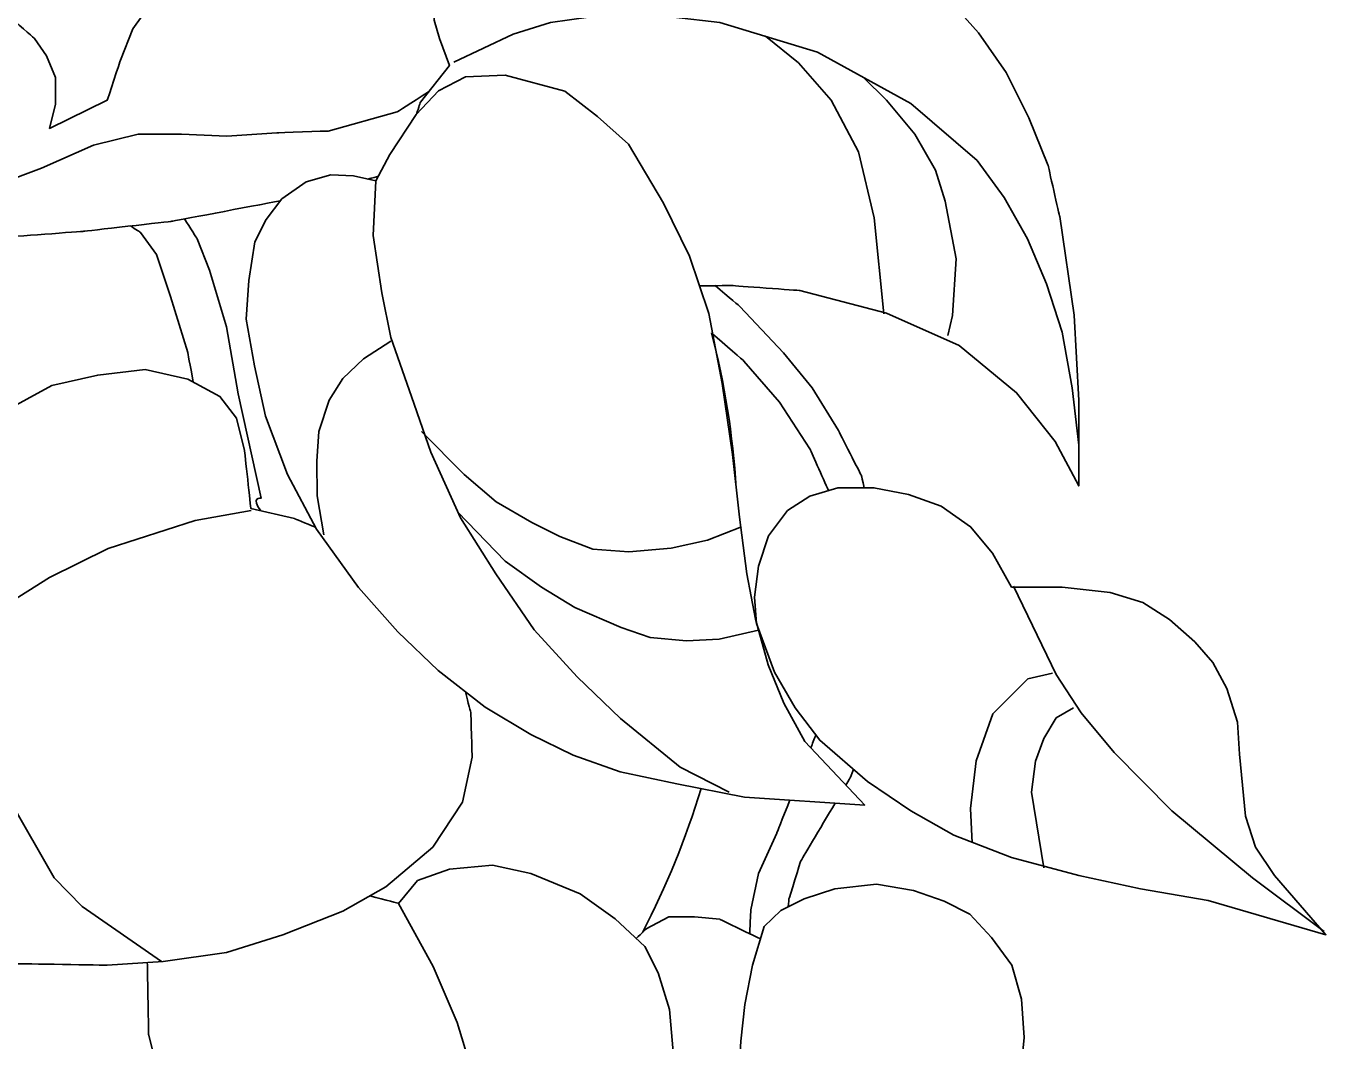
# Model space of a CAD drawing. Header units: millimetres. Extents: x -674 to -111, y -202 to 174.
# Drawn here: x -307.8 to -144.3, y -124 to 3.7 of the extents above; entities that cross this region are included whole.
import ezdxf

# ---------------------------------------------------------------- set-up
doc = ezdxf.new("R2010")
doc.units = ezdxf.units.MM
doc.layers.add('ceco.net 299', color=7, linetype='Continuous')

msp = doc.modelspace()

# ---------------------------------------------------------------- linework, layer by layer
at = {"layer": 'ceco.net 299', "color": 93, "lineweight": 35}
for points, knots in [([(-315.91, 10.17), (-312.2, 6.94), (-306.73, 2.16), (-306.73, 2.16), (-306.73, 2.16), (-306.73, 2.16), (-305.24, -0.01), (-305.24, -0.01), (-305.24, -0.01), (-305.24, -0.01), (-304.1, -2.75), (-304.1, -2.75), (-304.1, -2.75), (-304.1, -2.75), (-304.1, -6.12), (-304.1, -6.12), (-304.1, -6.12), (-304.1, -6.12), (-304.84, -9.15), (-304.84, -9.15), (-304.84, -9.15), (-304.84, -9.15), (-297.58, -5.61), (-297.58, -5.61), (-297.58, -5.61), (-297.58, -5.61), (-295.93, -0.58), (-295.93, -0.58), (-295.93, -0.58), (-295.93, -0.58), (-294.38, 3.36), (-294.38, 3.36), (-294.38, 3.36), (-294.38, 3.36), (-292.04, 6.62), (-292.04, 6.62), (-292.04, 6.62), (-292.04, 6.62), (-289.64, 8.91), (-289.64, 8.91), (-289.64, 8.91), (-289.64, 8.91), (-286.55, 11.02), (-286.55, 11.02), (-286.55, 11.02), (-286.55, 11.02), (-281.98, 13.99), (-281.98, 13.99), (-281.98, 13.99), (-281.98, 13.99), (-280.04, 15.99), (-280.04, 15.99), (-280.04, 15.99), (-280.04, 15.99), (-278.15, 20.62), (-278.15, 20.62), (-278.15, 20.62), (-278.15, 20.62), (-276.9, 24.74), (-276.9, 24.74), (-276.9, 24.74), (-276.9, 24.74), (-275.81, 31.71), (-275.81, 31.71), (-275.81, 31.71), (-275.81, 31.71), (-275.75, 32.69), (-275.68, 33.72)], [0.6667626, 0.6667626, 0.6667626, 0.6667626, 0.6785714, 0.6785714, 0.6785714, 0.6785714, 0.6964286, 0.6964286, 0.6964286, 0.6964286, 0.7142857, 0.7142857, 0.7142857, 0.7142857, 0.7321429, 0.7321429, 0.7321429, 0.7321429, 0.75, 0.75, 0.75, 0.75, 0.7678571, 0.7678571, 0.7678571, 0.7678572, 0.7857143, 0.7857143, 0.7857143, 0.7857143, 0.8035714, 0.8035714, 0.8035714, 0.8035714, 0.8214286, 0.8214286, 0.8214286, 0.8214286, 0.8392857, 0.8392857, 0.8392857, 0.8392857, 0.8571429, 0.8571429, 0.8571429, 0.8571429, 0.875, 0.875, 0.875, 0.875, 0.8928571, 0.8928571, 0.8928571, 0.8928572, 0.9107143, 0.9107143, 0.9107143, 0.9107143, 0.9285714, 0.9285714, 0.9285714, 0.9285714, 0.9464286, 0.9464286, 0.9464286, 0.9464286, 0.9549248, 0.9549248, 0.9549248, 0.9549248]), ([(-258.69, -7.35), (-258.42, -6.51), (-258.21, -5.84), (-258.21, -5.84), (-258.21, -5.84), (-258.21, -5.84), (-254.55, -1.26), (-254.55, -1.26), (-254.55, -1.26), (-254.55, -1.26), (-255.81, 2.16), (-255.81, 2.16), (-255.81, 2.16), (-255.81, 2.16), (-255.81, 2.16), (-255.81, 2.16), (-255.81, 2.16), (-256.49, 4.45), (-256.49, 4.45), (-256.49, 4.45), (-256.49, 4.45), (-256.26, 7.88), (-256.26, 7.88), (-256.26, 7.88), (-256.26, 7.88), (-255.35, 9.88), (-255.35, 9.88), (-255.35, 9.88), (-255.35, 9.88), (-252.55, 12.91), (-252.55, 12.91), (-252.55, 12.91), (-252.55, 12.91), (-249.41, 14.85), (-249.41, 14.85), (-249.41, 14.85), (-249.41, 14.85), (-245.12, 16.57), (-245.12, 16.57), (-245.12, 16.57), (-245.12, 16.57), (-234.26, 19.02), (-234.26, 19.02), (-234.26, 19.02), (-234.26, 19.02), (-223.12, 19.02), (-223.12, 19.02), (-223.12, 19.02), (-223.12, 19.02), (-216.55, 18.11), (-216.55, 18.11), (-216.55, 18.11), (-216.55, 18.11), (-209.8, 16.85), (-209.8, 16.85), (-209.8, 16.85), (-209.8, 16.85), (-203.23, 14.45), (-203.23, 14.45), (-203.23, 14.45), (-203.23, 14.45), (-197.17, 11.14), (-197.17, 11.14), (-197.17, 11.14), (-197.17, 11.14), (-191.97, 7.31), (-191.97, 7.31), (-191.97, 7.31), (-191.97, 7.31), (-188.03, 2.85), (-188.03, 2.85), (-188.03, 2.85), (-188.03, 2.85), (-184.54, -2.12), (-184.54, -2.12), (-184.54, -2.12), (-184.54, -2.12), (-181.68, -7.84), (-181.68, -7.84), (-181.68, -7.84), (-181.68, -7.84), (-179.28, -13.72), (-179.28, -13.72), (-179.28, -13.72), (-179.28, -13.72), (-177.8, -20.24), (-177.8, -20.24), (-177.8, -20.24), (-177.8, -20.24), (-175.97, -32.64), (-175.97, -32.64), (-175.97, -32.64), (-175.97, -32.64), (-175.4, -43.38), (-175.4, -43.38), (-175.4, -43.38), (-175.4, -43.38), (-175.4, -54.13), (-175.4, -54.13), (-175.4, -54.13), (-175.4, -54.13), (-178.37, -48.53), (-178.37, -48.53), (-178.37, -48.53), (-178.37, -48.53), (-183.23, -42.41), (-183.23, -42.41), (-183.23, -42.41), (-183.23, -42.41), (-190.43, -36.47), (-190.43, -36.47), (-190.43, -36.47), (-190.43, -36.47), (-199.57, -32.41), (-199.57, -32.41), (-199.57, -32.41), (-199.57, -32.41), (-210.49, -29.55), (-210.49, -29.55), (-210.49, -29.55), (-210.49, -29.55), (-218.95, -28.93), (-218.95, -28.93), (-218.95, -28.93), (-218.95, -28.93), (-221.07, -28.94), (-223.11, -28.96)], [0.9175104, 0.9175104, 0.9175104, 0.9175104, 0.9268293, 0.9268293, 0.9268293, 0.9268293, 0.9512195, 0.9512195, 0.9512195, 0.9512195, 0.9756098, 0.9756098, 0.9756098, 0.9756098, 1, 1, 1, 1.0243902, 1.0243902, 1.0243902, 1.0243903, 1.0487805, 1.0487805, 1.0487805, 1.0487805, 1.0731707, 1.0731707, 1.0731707, 1.0731707, 1.097561, 1.097561, 1.097561, 1.097561, 1.1219512, 1.1219512, 1.1219512, 1.1219512, 1.1463415, 1.1463415, 1.1463415, 1.1463415, 1.1707317, 1.1707317, 1.1707317, 1.1707317, 1.195122, 1.195122, 1.195122, 1.195122, 1.2195122, 1.2195122, 1.2195122, 1.2195122, 1.2439024, 1.2439024, 1.2439024, 1.2439024, 1.2682927, 1.2682927, 1.2682927, 1.2682927, 1.2926829, 1.2926829, 1.2926829, 1.2926829, 1.3170732, 1.3170732, 1.3170732, 1.3170732, 1.3414634, 1.3414634, 1.3414634, 1.3414634, 1.3658537, 1.3658537, 1.3658537, 1.3658537, 1.3902439, 1.3902439, 1.3902439, 1.3902439, 1.4146341, 1.4146341, 1.4146341, 1.4146342, 1.4390244, 1.4390244, 1.4390244, 1.4390244, 1.4634146, 1.4634146, 1.4634146, 1.4634146, 1.4878049, 1.4878049, 1.4878049, 1.4878049, 1.5121951, 1.5121951, 1.5121951, 1.5121951, 1.5365854, 1.5365854, 1.5365854, 1.5365854, 1.5609756, 1.5609756, 1.5609756, 1.5609756, 1.5853659, 1.5853659, 1.5853659, 1.5853659, 1.6097561, 1.6097561, 1.6097561, 1.6097561, 1.6341463, 1.6341463, 1.6341463, 1.6341464, 1.6585366, 1.6585366, 1.6585366, 1.6585366, 1.6711819, 1.6711819, 1.6711819, 1.6711819]), ([(-253.98, -0.81), (-253.98, -0.81), (-246.55, 2.68), (-246.55, 2.68), (-246.55, 2.68), (-246.55, 2.68), (-241.86, 4.16), (-241.86, 4.16), (-241.86, 4.16), (-241.86, 4.16), (-237.06, 4.85), (-237.06, 4.85), (-237.06, 4.85), (-237.06, 4.85), (-232.66, 5.02), (-232.66, 5.02), (-232.66, 5.02), (-232.66, 5.02), (-226.38, 4.85), (-226.38, 4.85), (-226.38, 4.85), (-226.38, 4.85), (-220.55, 4.16), (-220.55, 4.16), (-220.55, 4.16), (-220.55, 4.16), (-208.26, 0.45), (-208.26, 0.45), (-208.26, 0.45), (-208.26, 0.45), (-196.54, -6.01), (-196.54, -6.01), (-196.54, -6.01), (-196.54, -6.01), (-188.2, -13.21), (-188.2, -13.21), (-188.2, -13.21), (-188.2, -13.21), (-184.77, -17.84), (-184.77, -17.84), (-184.77, -17.84), (-184.77, -17.84), (-181.86, -23.04), (-181.86, -23.04), (-181.86, -23.04), (-181.86, -23.04), (-179.46, -28.7), (-179.46, -28.7), (-179.46, -28.7), (-179.46, -28.7), (-177.51, -34.81), (-177.51, -34.81), (-177.51, -34.81), (-177.51, -34.81), (-176.25, -41.78), (-176.25, -41.78), (-176.25, -41.78), (-176.25, -41.78), (-175.4, -48.99), (-175.4, -48.99)], [0, 0, 0, 0, 0.066667, 0.066667, 0.066667, 0.066667, 0.133333, 0.133333, 0.133333, 0.133333, 0.2, 0.2, 0.2, 0.2, 0.266667, 0.266667, 0.266667, 0.266667, 0.333333, 0.333333, 0.333333, 0.333333, 0.4, 0.4, 0.4, 0.4, 0.466667, 0.466667, 0.466667, 0.466667, 0.533333, 0.533333, 0.533333, 0.533333, 0.6, 0.6, 0.6, 0.6, 0.666667, 0.666667, 0.666667, 0.666667, 0.733333, 0.733333, 0.733333, 0.733333, 0.8, 0.8, 0.8, 0.8, 0.866667, 0.866667, 0.866667, 0.866667, 0.933333, 0.933333, 0.933333, 0.933333, 1, 1, 1, 1]), ([(-214.81, 2.43), (-214.81, 2.43), (-210.66, -0.92), (-210.66, -0.92), (-210.66, -0.92), (-210.66, -0.92), (-206.54, -5.61), (-206.54, -5.61), (-206.54, -5.61), (-206.54, -5.61), (-203.12, -12.12), (-203.12, -12.12), (-203.12, -12.12), (-203.12, -12.12), (-201.12, -20.41), (-201.12, -20.41), (-201.12, -20.41), (-201.12, -20.41), (-199.91, -32.47), (-199.91, -32.47)], [0, 0, 0, 0, 0.2, 0.2, 0.2, 0.2, 0.4, 0.4, 0.4, 0.4, 0.6, 0.6, 0.6, 0.6, 0.8, 0.8, 0.8, 0.8, 1, 1, 1, 1]), ([(-263.81, -15.76), (-263.81, -15.76), (-266.6, -15.14), (-266.6, -15.14), (-266.6, -15.14), (-266.6, -15.14), (-269.48, -15), (-269.48, -15), (-269.48, -15), (-269.48, -15), (-272.59, -15.9), (-272.59, -15.9), (-272.59, -15.9), (-272.59, -15.9), (-275.64, -18.03), (-275.64, -18.03), (-275.64, -18.03), (-275.64, -18.03), (-277.61, -20.61), (-277.61, -20.61), (-277.61, -20.61), (-277.61, -20.61), (-279.03, -23.44), (-279.03, -23.44), (-279.03, -23.44), (-279.03, -23.44), (-279.78, -28.3), (-279.78, -28.3), (-279.78, -28.3), (-279.78, -28.3), (-280.1, -33.15), (-280.1, -33.15), (-280.1, -33.15), (-280.1, -33.15), (-279.09, -39.02), (-279.09, -39.02), (-279.09, -39.02), (-279.09, -39.02), (-277.68, -45.34), (-277.68, -45.34), (-277.68, -45.34), (-277.68, -45.34), (-274.93, -52.69), (-274.93, -52.69), (-274.93, -52.69), (-274.93, -52.69), (-271.26, -59.56), (-271.26, -59.56), (-271.26, -59.56), (-271.26, -59.56), (-266.01, -66.91), (-266.01, -66.91), (-266.01, -66.91), (-266.01, -66.91), (-261.04, -72.51), (-261.04, -72.51), (-261.04, -72.51), (-261.04, -72.51), (-255.96, -77.36), (-255.96, -77.36), (-255.96, -77.36), (-255.96, -77.36), (-250.06, -81.97), (-250.06, -81.97), (-250.06, -81.97), (-250.06, -81.97), (-244.31, -85.4), (-244.31, -85.4), (-244.31, -85.4), (-244.31, -85.4), (-238.99, -88.02), (-238.99, -88.02), (-238.99, -88.02), (-238.99, -88.02), (-233.09, -90.12), (-233.09, -90.12), (-233.09, -90.12), (-233.09, -90.12), (-225.96, -91.61), (-225.96, -91.61), (-225.96, -91.61), (-225.96, -91.61), (-217.44, -93.28), (-217.44, -93.28), (-217.44, -93.28), (-217.44, -93.28), (-202.31, -94.29), (-202.31, -94.29), (-202.31, -94.29), (-202.31, -94.29), (-209.87, -86.29), (-209.87, -86.29), (-209.87, -86.29), (-209.87, -86.29), (-212.49, -81.46), (-212.49, -81.46), (-212.49, -81.46), (-212.49, -81.46), (-214.47, -76.64), (-214.47, -76.64), (-214.47, -76.64), (-214.47, -76.64), (-216.06, -70.9), (-216.06, -70.9), (-216.06, -70.9), (-216.06, -70.9), (-217.13, -65.18), (-217.13, -65.18), (-217.13, -65.18), (-217.13, -65.18), (-218.08, -58.08), (-218.08, -58.08), (-218.08, -58.08), (-218.08, -58.08), (-218.94, -50.2), (-218.94, -50.2), (-218.94, -50.2), (-218.94, -50.2), (-220.27, -41.27), (-220.27, -41.27), (-220.27, -41.27), (-220.27, -41.27), (-221.94, -32.43), (-221.94, -32.43), (-221.94, -32.43), (-221.94, -32.43), (-224.36, -25.24), (-224.36, -25.24), (-224.36, -25.24), (-224.36, -25.24), (-227.62, -18.57), (-227.62, -18.57), (-227.62, -18.57), (-227.62, -18.57), (-232.03, -11.15), (-232.03, -11.15), (-232.03, -11.15), (-232.03, -11.15), (-235.93, -7.64), (-235.93, -7.64), (-235.93, -7.64), (-235.93, -7.64), (-240.05, -4.49), (-240.05, -4.49), (-240.05, -4.49), (-240.05, -4.49), (-247.54, -2.47), (-247.54, -2.47), (-247.54, -2.47), (-247.54, -2.47), (-252.54, -2.66), (-252.54, -2.66), (-252.54, -2.66), (-252.54, -2.66), (-255.94, -4.44), (-255.94, -4.44), (-255.94, -4.44), (-255.94, -4.44), (-258.74, -7.4), (-258.74, -7.4), (-258.74, -7.4), (-258.74, -7.4), (-262.04, -12.46), (-262.04, -12.46), (-262.04, -12.46), (-262.04, -12.46), (-263.81, -15.76), (-263.81, -15.76), (-263.81, -15.76), (-263.81, -15.76), (-263.81, -15.76), (-263.81, -15.76)], [0, 0, 0, 0, 0.023256, 0.023256, 0.023256, 0.023256, 0.046512, 0.046512, 0.046512, 0.046512, 0.069767, 0.069767, 0.069767, 0.069767, 0.093023, 0.093023, 0.093023, 0.093023, 0.116279, 0.116279, 0.116279, 0.116279, 0.139535, 0.139535, 0.139535, 0.139535, 0.162791, 0.162791, 0.162791, 0.162791, 0.186047, 0.186047, 0.186047, 0.186047, 0.209302, 0.209302, 0.209302, 0.209302, 0.232558, 0.232558, 0.232558, 0.232558, 0.255814, 0.255814, 0.255814, 0.255814, 0.27907, 0.27907, 0.27907, 0.27907, 0.302326, 0.302326, 0.302326, 0.302326, 0.325581, 0.325581, 0.325581, 0.325581, 0.348837, 0.348837, 0.348837, 0.348837, 0.372093, 0.372093, 0.372093, 0.372093, 0.395349, 0.395349, 0.395349, 0.395349, 0.418605, 0.418605, 0.418605, 0.418605, 0.44186, 0.44186, 0.44186, 0.44186, 0.465116, 0.465116, 0.465116, 0.465116, 0.488372, 0.488372, 0.488372, 0.488372, 0.511628, 0.511628, 0.511628, 0.511628, 0.534884, 0.534884, 0.534884, 0.534884, 0.55814, 0.55814, 0.55814, 0.55814, 0.581395, 0.581395, 0.581395, 0.581395, 0.604651, 0.604651, 0.604651, 0.604651, 0.627907, 0.627907, 0.627907, 0.627907, 0.651163, 0.651163, 0.651163, 0.651163, 0.674419, 0.674419, 0.674419, 0.674419, 0.697674, 0.697674, 0.697674, 0.697674, 0.72093, 0.72093, 0.72093, 0.72093, 0.744186, 0.744186, 0.744186, 0.744186, 0.767442, 0.767442, 0.767442, 0.767442, 0.790698, 0.790698, 0.790698, 0.790698, 0.813953, 0.813953, 0.813953, 0.813953, 0.837209, 0.837209, 0.837209, 0.837209, 0.860465, 0.860465, 0.860465, 0.860465, 0.883721, 0.883721, 0.883721, 0.883721, 0.906977, 0.906977, 0.906977, 0.906977, 0.930233, 0.930233, 0.930233, 0.930233, 0.953488, 0.953488, 0.953488, 0.953488, 0.976744, 0.976744, 0.976744, 0.976744, 1, 1, 1, 1]), ([(-202.53, -2.71), (-202.53, -2.71), (-199.57, -5.61), (-199.57, -5.61), (-199.57, -5.61), (-199.57, -5.61), (-196.03, -9.89), (-196.03, -9.89), (-196.03, -9.89), (-196.03, -9.89), (-193.4, -14.41), (-193.4, -14.41), (-193.4, -14.41), (-193.4, -14.41), (-192.2, -18.3), (-192.2, -18.3), (-192.2, -18.3), (-192.2, -18.3), (-190.83, -25.55), (-190.83, -25.55), (-190.83, -25.55), (-190.83, -25.55), (-191.29, -32.7), (-191.29, -32.7), (-191.29, -32.7), (-191.29, -32.7), (-191.86, -35.21), (-191.86, -35.21)], [0, 0, 0, 0, 0.142857, 0.142857, 0.142857, 0.142857, 0.285714, 0.285714, 0.285714, 0.285714, 0.428571, 0.428571, 0.428571, 0.428571, 0.571429, 0.571429, 0.571429, 0.571429, 0.714286, 0.714286, 0.714286, 0.714286, 0.857143, 0.857143, 0.857143, 0.857143, 1, 1, 1, 1]), ([(-257.18, -4.56), (-259.4, -5.98), (-261.12, -7.09), (-261.12, -7.09), (-261.12, -7.09), (-261.12, -7.09), (-269.81, -9.49), (-269.81, -9.49), (-269.81, -9.49), (-269.81, -9.49), (-276.27, -9.72), (-276.27, -9.72), (-276.27, -9.72), (-276.27, -9.72), (-282.55, -10.12), (-282.55, -10.12), (-282.55, -10.12), (-282.55, -10.12), (-288.27, -9.89), (-288.27, -9.89), (-288.27, -9.89), (-288.27, -9.89), (-293.7, -9.89), (-293.7, -9.89), (-293.7, -9.89), (-293.7, -9.89), (-299.3, -11.27), (-299.3, -11.27), (-299.3, -11.27), (-299.3, -11.27), (-305.87, -14.18), (-305.87, -14.18), (-305.87, -14.18), (-305.87, -14.18), (-311.13, -16.12), (-311.13, -16.12), (-311.13, -16.12), (-311.13, -16.12), (-317.42, -17.15), (-317.42, -17.15), (-317.42, -17.15), (-317.42, -17.15), (-322.22, -17.38), (-322.22, -17.38), (-322.22, -17.38), (-322.22, -17.38), (-325.02, -17.36), (-327.19, -17.34)], [0.2436171, 0.2436171, 0.2436171, 0.2436171, 0.25, 0.25, 0.25, 0.25, 0.2678571, 0.2678571, 0.2678571, 0.2678572, 0.2857143, 0.2857143, 0.2857143, 0.2857143, 0.3035714, 0.3035714, 0.3035714, 0.3035714, 0.3214286, 0.3214286, 0.3214286, 0.3214286, 0.3392857, 0.3392857, 0.3392857, 0.3392857, 0.3571429, 0.3571429, 0.3571429, 0.3571429, 0.375, 0.375, 0.375, 0.375, 0.3928571, 0.3928571, 0.3928571, 0.3928572, 0.4107143, 0.4107143, 0.4107143, 0.4107143, 0.4285714, 0.4285714, 0.4285714, 0.4285714, 0.4394924, 0.4394924, 0.4394924, 0.4394924]), ([(-263.81, -15.76), (-263.81, -15.76), (-264.16, -22.63), (-264.16, -22.63), (-264.16, -22.63), (-264.16, -22.63), (-263.04, -29.84), (-263.04, -29.84), (-263.04, -29.84), (-263.04, -29.84), (-261.94, -35.48), (-261.94, -35.48), (-261.94, -35.48), (-261.94, -35.48), (-259.34, -42.9), (-259.34, -42.9), (-259.34, -42.9), (-259.34, -42.9), (-256.88, -49.88), (-256.88, -49.88), (-256.88, -49.88), (-256.88, -49.88), (-253.15, -58.16), (-253.15, -58.16), (-253.15, -58.16), (-253.15, -58.16), (-248.72, -65.2), (-248.72, -65.2), (-248.72, -65.2), (-248.72, -65.2), (-243.91, -72.24), (-243.91, -72.24), (-243.91, -72.24), (-243.91, -72.24), (-238.5, -78.14), (-238.5, -78.14), (-238.5, -78.14), (-238.5, -78.14), (-233.05, -83.4), (-233.05, -83.4), (-233.05, -83.4), (-233.05, -83.4), (-225.52, -89.53), (-225.52, -89.53), (-225.52, -89.53), (-225.52, -89.53), (-219.36, -92.64), (-219.36, -92.64)], [0, 0, 0, 0, 0.083333, 0.083333, 0.083333, 0.083333, 0.166667, 0.166667, 0.166667, 0.166667, 0.25, 0.25, 0.25, 0.25, 0.333333, 0.333333, 0.333333, 0.333333, 0.416667, 0.416667, 0.416667, 0.416667, 0.5, 0.5, 0.5, 0.5, 0.583333, 0.583333, 0.583333, 0.583333, 0.666667, 0.666667, 0.666667, 0.666667, 0.75, 0.75, 0.75, 0.75, 0.833333, 0.833333, 0.833333, 0.833333, 0.916667, 0.916667, 0.916667, 0.916667, 1, 1, 1, 1]), ([(-275.82, -18.27), (-279.38, -18.94), (-289.46, -20.84), (-289.46, -20.84), (-289.46, -20.84), (-289.46, -20.84), (-300.54, -22.1), (-300.54, -22.1), (-300.54, -22.1), (-300.54, -22.1), (-310.37, -22.84), (-310.37, -22.84), (-310.37, -22.84), (-310.37, -22.84), (-326.66, -23.64), (-326.66, -23.64), (-326.66, -23.64), (-326.66, -23.64), (-329.21, -23.61), (-333.44, -23.57)], [0.02826555, 0.02826555, 0.02826555, 0.02826555, 0.03896104, 0.03896104, 0.03896104, 0.03896105, 0.05194805, 0.05194805, 0.05194805, 0.05194806, 0.06493506, 0.06493506, 0.06493506, 0.06493507, 0.07792208, 0.07792208, 0.07792208, 0.07792209, 0.08014307, 0.08014307, 0.08014307, 0.08014307]), ([(-287.88, -20.54), (-287.21, -21.59), (-286.27, -23.04), (-286.27, -23.04), (-286.27, -23.04), (-286.27, -23.04), (-284.73, -26.98), (-284.73, -26.98), (-284.73, -26.98), (-284.73, -26.98), (-282.61, -34.13), (-282.61, -34.13), (-282.61, -34.13), (-282.61, -34.13), (-281.13, -42.53), (-281.13, -42.53), (-281.13, -42.53), (-281.13, -42.53), (-278.23, -55.66), (-278.23, -55.66), (-278.23, -55.66), (-278.23, -55.66), (-279.62, -55.55), (-278.27, -57.27)], [1.3504607, 1.3504607, 1.3504607, 1.3504607, 1.3809524, 1.3809524, 1.3809524, 1.3809524, 1.4285714, 1.4285714, 1.4285714, 1.4285714, 1.4761905, 1.4761905, 1.4761905, 1.4761905, 1.5238095, 1.5238095, 1.5238095, 1.5238095, 1.5714286, 1.5714286, 1.5714286, 1.5714286, 1.5756053, 1.5756053, 1.5756053, 1.5756053]), ([(-286.77, -41.07), (-287.18, -38.89), (-287.47, -37.33), (-287.47, -37.33), (-287.47, -37.33), (-287.47, -37.33), (-289.64, -30.3), (-289.64, -30.3), (-289.64, -30.3), (-289.64, -30.3), (-291.41, -25.04), (-291.41, -25.04), (-291.41, -25.04), (-291.41, -25.04), (-293.41, -22.24), (-293.41, -22.24), (-293.41, -22.24), (-293.41, -22.24), (-294.02, -21.84), (-294.66, -21.43)], [0.6522562, 0.6522562, 0.6522562, 0.6522562, 0.6666667, 0.6666667, 0.6666667, 0.6666667, 0.7142857, 0.7142857, 0.7142857, 0.7142857, 0.7619048, 0.7619048, 0.7619048, 0.7619048, 0.8095238, 0.8095238, 0.8095238, 0.8095238, 0.8324783, 0.8324783, 0.8324783, 0.8324783]), ([(-221.12, -28.94), (-219.38, -30.42), (-218.02, -31.57), (-218.02, -31.57), (-218.02, -31.57), (-218.02, -31.57), (-212.54, -37.4), (-212.54, -37.4), (-212.54, -37.4), (-212.54, -37.4), (-208.94, -41.8), (-208.94, -41.8), (-208.94, -41.8), (-208.94, -41.8), (-205.62, -47.18), (-205.62, -47.18), (-205.62, -47.18), (-205.62, -47.18), (-202.71, -52.89), (-202.71, -52.89), (-202.71, -52.89), (-202.71, -52.89), (-202.59, -53.44), (-202.39, -54.36)], [0.0279474, 0.0279474, 0.0279474, 0.0279474, 0.0434783, 0.0434783, 0.0434783, 0.0434783, 0.0869565, 0.0869565, 0.0869565, 0.0869565, 0.1304348, 0.1304348, 0.1304348, 0.1304348, 0.173913, 0.173913, 0.173913, 0.1739131, 0.2173913, 0.2173913, 0.2173913, 0.2173913, 0.2243359, 0.2243359, 0.2243359, 0.2243359]), ([(-261.93, -35.92), (-261.93, -35.92), (-265.37, -38.16), (-265.37, -38.16), (-265.37, -38.16), (-265.37, -38.16), (-267.95, -40.64), (-267.95, -40.64), (-267.95, -40.64), (-267.95, -40.64), (-269.67, -43.36), (-269.67, -43.36), (-269.67, -43.36), (-269.67, -43.36), (-270.98, -47.27), (-270.98, -47.27), (-270.98, -47.27), (-270.98, -47.27), (-271.23, -51.02), (-271.23, -51.02), (-271.23, -51.02), (-271.23, -51.02), (-271.2, -55.4), (-271.2, -55.4), (-271.2, -55.4), (-271.2, -55.4), (-270.37, -60.29), (-270.37, -60.29)], [0, 0, 0, 0, 0.142857, 0.142857, 0.142857, 0.142857, 0.285714, 0.285714, 0.285714, 0.285714, 0.428571, 0.428571, 0.428571, 0.428571, 0.571429, 0.571429, 0.571429, 0.571429, 0.714286, 0.714286, 0.714286, 0.714286, 0.857143, 0.857143, 0.857143, 0.857143, 1, 1, 1, 1]), ([(-206.88, -54.72), (-207.51, -53.31), (-209.22, -49.46), (-209.22, -49.46), (-209.22, -49.46), (-209.22, -49.46), (-213.05, -43.58), (-213.05, -43.58), (-213.05, -43.58), (-213.05, -43.58), (-217.51, -38.43), (-217.51, -38.43), (-217.51, -38.43), (-217.51, -38.43), (-220.04, -36.23), (-221.45, -35)], [0.7036367, 0.7036367, 0.7036367, 0.7036367, 0.7391304, 0.7391304, 0.7391304, 0.7391304, 0.7826087, 0.7826087, 0.7826087, 0.7826087, 0.826087, 0.826087, 0.826087, 0.826087, 0.8574918, 0.8574918, 0.8574918, 0.8574918]), ([(-252.55, -80.03), (-252.2, -81.41), (-251.86, -82.7), (-251.86, -82.7), (-251.86, -82.7), (-251.86, -82.7), (-251.69, -88.25), (-251.69, -88.25), (-251.69, -88.25), (-251.69, -88.25), (-252.89, -93.9), (-252.89, -93.9), (-252.89, -93.9), (-252.89, -93.9), (-256.66, -99.56), (-256.66, -99.56), (-256.66, -99.56), (-256.66, -99.56), (-262.55, -104.59), (-262.55, -104.59), (-262.55, -104.59), (-262.55, -104.59), (-267.98, -107.62), (-267.98, -107.62), (-267.98, -107.62), (-267.98, -107.62), (-275.52, -110.59), (-275.52, -110.59), (-275.52, -110.59), (-275.52, -110.59), (-282.61, -112.82), (-282.61, -112.82), (-282.61, -112.82), (-282.61, -112.82), (-290.55, -113.96), (-290.55, -113.96), (-290.55, -113.96), (-290.55, -113.96), (-297.58, -114.42), (-297.58, -114.42), (-297.58, -114.42), (-297.58, -114.42), (-308.84, -114.25), (-308.84, -114.25), (-308.84, -114.25), (-308.84, -114.25), (-317.99, -114.14), (-317.99, -114.14), (-317.99, -114.14), (-317.99, -114.14), (-333.82, -115.28), (-333.82, -115.28), (-333.82, -115.28), (-333.82, -115.28), (-350.62, -119.17), (-350.62, -119.17), (-350.62, -119.17), (-350.62, -119.17), (-358.39, -121.91), (-358.39, -121.91), (-358.39, -121.91), (-358.39, -121.91), (-349.65, -97.91), (-349.65, -97.91), (-349.65, -97.91), (-349.65, -97.91), (-343.76, -86.36), (-343.76, -86.36), (-343.76, -86.36), (-343.76, -86.36), (-334.73, -70.47), (-334.73, -70.47), (-334.73, -70.47), (-334.73, -70.47), (-327.47, -60.7), (-327.47, -60.7), (-327.47, -60.7), (-327.47, -60.7), (-315.47, -48.3), (-315.47, -48.3), (-315.47, -48.3), (-315.47, -48.3), (-310.84, -44.93), (-310.84, -44.93), (-310.84, -44.93), (-310.84, -44.93), (-304.56, -41.5), (-304.56, -41.5), (-304.56, -41.5), (-304.56, -41.5), (-298.78, -40.18), (-298.78, -40.18), (-298.78, -40.18), (-298.78, -40.18), (-292.84, -39.5), (-292.84, -39.5), (-292.84, -39.5), (-292.84, -39.5), (-287.47, -40.7), (-287.47, -40.7), (-287.47, -40.7), (-287.47, -40.7), (-283.41, -42.87), (-283.41, -42.87), (-283.41, -42.87), (-283.41, -42.87), (-281.35, -45.61), (-281.35, -45.61), (-281.35, -45.61), (-281.35, -45.61), (-280.33, -49.67), (-280.33, -49.67), (-280.33, -49.67), (-280.33, -49.67), (-279.52, -56.99), (-279.52, -56.99), (-279.52, -56.99), (-279.52, -56.99), (-279.52, -56.99), (-279.52, -56.99), (-279.52, -56.99), (-274.04, -58.24), (-274.04, -58.24), (-274.04, -58.24), (-274.04, -58.24), (-272.63, -58.82), (-271.38, -59.34)], [0.1815539, 0.1815539, 0.1815539, 0.1815539, 0.1944444, 0.1944444, 0.1944444, 0.1944445, 0.2222222, 0.2222222, 0.2222222, 0.2222222, 0.25, 0.25, 0.25, 0.25, 0.2777778, 0.2777778, 0.2777778, 0.2777778, 0.3055556, 0.3055556, 0.3055556, 0.3055556, 0.3333333, 0.3333333, 0.3333333, 0.3333333, 0.3611111, 0.3611111, 0.3611111, 0.3611111, 0.3888889, 0.3888889, 0.3888889, 0.3888889, 0.4166667, 0.4166667, 0.4166667, 0.4166667, 0.4444444, 0.4444444, 0.4444444, 0.4444445, 0.4722222, 0.4722222, 0.4722222, 0.4722222, 0.5, 0.5, 0.5, 0.5, 0.5277778, 0.5277778, 0.5277778, 0.5277778, 0.5555556, 0.5555556, 0.5555556, 0.5555556, 0.5833333, 0.5833333, 0.5833333, 0.5833333, 0.6111111, 0.6111111, 0.6111111, 0.6111111, 0.6388889, 0.6388889, 0.6388889, 0.6388889, 0.6666667, 0.6666667, 0.6666667, 0.6666667, 0.6944444, 0.6944444, 0.6944444, 0.6944445, 0.7222222, 0.7222222, 0.7222222, 0.7222222, 0.75, 0.75, 0.75, 0.75, 0.7777778, 0.7777778, 0.7777778, 0.7777778, 0.8055556, 0.8055556, 0.8055556, 0.8055556, 0.8333333, 0.8333333, 0.8333333, 0.8333333, 0.8611111, 0.8611111, 0.8611111, 0.8611111, 0.8888889, 0.8888889, 0.8888889, 0.8888889, 0.9166667, 0.9166667, 0.9166667, 0.9166667, 0.9444444, 0.9444444, 0.9444444, 0.9444445, 0.9722222, 0.9722222, 0.9722222, 0.9722222, 1, 1, 1, 1.0277778, 1.0277778, 1.0277778, 1.0277778, 1.0431747, 1.0431747, 1.0431747, 1.0431747]), ([(-258.06, -47.28), (-258.06, -47.28), (-252.72, -52.71), (-252.72, -52.71), (-252.72, -52.71), (-252.72, -52.71), (-248.67, -56.14), (-248.67, -56.14), (-248.67, -56.14), (-248.67, -56.14), (-244.17, -58.75), (-244.17, -58.75), (-244.17, -58.75), (-244.17, -58.75), (-240.68, -60.5), (-240.68, -60.5), (-240.68, -60.5), (-240.68, -60.5), (-236.52, -62.08), (-236.52, -62.08), (-236.52, -62.08), (-236.52, -62.08), (-231.98, -62.41), (-231.98, -62.41), (-231.98, -62.41), (-231.98, -62.41), (-226.67, -61.96), (-226.67, -61.96), (-226.67, -61.96), (-226.67, -61.96), (-222.1, -60.97), (-222.1, -60.97), (-222.1, -60.97), (-222.1, -60.97), (-217.84, -59.29), (-217.84, -59.29)], [0, 0, 0, 0, 0.111111, 0.111111, 0.111111, 0.111111, 0.222222, 0.222222, 0.222222, 0.222222, 0.333333, 0.333333, 0.333333, 0.333333, 0.444444, 0.444444, 0.444444, 0.444444, 0.555556, 0.555556, 0.555556, 0.555556, 0.666667, 0.666667, 0.666667, 0.666667, 0.777778, 0.777778, 0.777778, 0.777778, 0.888889, 0.888889, 0.888889, 0.888889, 1, 1, 1, 1]), ([(-186.26, -62.59), (-186.26, -62.59), (-189, -59.27), (-189, -59.27), (-189, -59.27), (-189, -59.27), (-192.71, -56.7), (-192.71, -56.7), (-192.71, -56.7), (-192.71, -56.7), (-196.83, -55.21), (-196.83, -55.21), (-196.83, -55.21), (-196.83, -55.21), (-201.17, -54.36), (-201.17, -54.36), (-201.17, -54.36), (-201.17, -54.36), (-205.69, -54.36), (-205.69, -54.36), (-205.69, -54.36), (-205.69, -54.36), (-209.23, -55.44), (-209.23, -55.44), (-209.23, -55.44), (-209.23, -55.44), (-212.03, -57.21), (-212.03, -57.21), (-212.03, -57.21), (-212.03, -57.21), (-214.43, -60.42), (-214.43, -60.42), (-214.43, -60.42), (-214.43, -60.42), (-215.69, -64.24), (-215.69, -64.24), (-215.69, -64.24), (-215.69, -64.24), (-216.2, -68.13), (-216.2, -68.13), (-216.2, -68.13), (-216.2, -68.13), (-215.92, -71.44), (-215.92, -71.44), (-215.92, -71.44), (-215.92, -71.44), (-213.69, -77.56), (-213.69, -77.56), (-213.69, -77.56), (-213.69, -77.56), (-211.06, -82.07), (-211.06, -82.07), (-211.06, -82.07), (-211.06, -82.07), (-207.97, -86.13), (-207.97, -86.13), (-207.97, -86.13), (-207.97, -86.13), (-201.97, -91.33), (-201.97, -91.33), (-201.97, -91.33), (-201.97, -91.33), (-196.54, -94.99), (-196.54, -94.99), (-196.54, -94.99), (-196.54, -94.99), (-191.11, -98.08), (-191.11, -98.08), (-191.11, -98.08), (-191.11, -98.08), (-183.86, -100.88), (-183.86, -100.88), (-183.86, -100.88), (-183.86, -100.88), (-175.4, -103.16), (-175.4, -103.16), (-175.4, -103.16), (-175.4, -103.16), (-167.63, -104.82), (-167.63, -104.82), (-167.63, -104.82), (-167.63, -104.82), (-159.11, -106.31), (-159.11, -106.31), (-159.11, -106.31), (-159.11, -106.31), (-144.31, -110.59), (-144.31, -110.59), (-144.31, -110.59), (-144.31, -110.59), (-150.77, -103.16), (-150.77, -103.16), (-150.77, -103.16), (-150.77, -103.16), (-153.17, -99.56), (-153.17, -99.56), (-153.17, -99.56), (-153.17, -99.56), (-154.42, -95.68), (-154.42, -95.68), (-154.42, -95.68), (-154.42, -95.68), (-155.17, -87.9), (-155.17, -87.9), (-155.17, -87.9), (-155.17, -87.9), (-155.45, -83.85), (-155.45, -83.85), (-155.45, -83.85), (-155.45, -83.85), (-156.77, -79.62), (-156.77, -79.62), (-156.77, -79.62), (-156.77, -79.62), (-158.54, -76.36), (-158.54, -76.36), (-158.54, -76.36), (-158.54, -76.36), (-160.82, -73.73), (-160.82, -73.73), (-160.82, -73.73), (-160.82, -73.73), (-163.97, -70.93), (-163.97, -70.93), (-163.97, -70.93), (-163.97, -70.93), (-167.34, -68.82), (-167.34, -68.82), (-167.34, -68.82), (-167.34, -68.82), (-171.45, -67.56), (-171.45, -67.56), (-171.45, -67.56), (-171.45, -67.56), (-177.51, -66.87), (-177.51, -66.87), (-177.51, -66.87), (-177.51, -66.87), (-183.86, -66.87), (-183.86, -66.87), (-183.86, -66.87), (-183.86, -66.87), (-186.26, -62.59), (-186.26, -62.59), (-186.26, -62.59), (-186.26, -62.59), (-186.26, -62.59), (-186.26, -62.59)], [0, 0, 0, 0, 0.027027, 0.027027, 0.027027, 0.027027, 0.054054, 0.054054, 0.054054, 0.054054, 0.081081, 0.081081, 0.081081, 0.081081, 0.108108, 0.108108, 0.108108, 0.108108, 0.135135, 0.135135, 0.135135, 0.135135, 0.162162, 0.162162, 0.162162, 0.162162, 0.189189, 0.189189, 0.189189, 0.189189, 0.216216, 0.216216, 0.216216, 0.216216, 0.243243, 0.243243, 0.243243, 0.243243, 0.27027, 0.27027, 0.27027, 0.27027, 0.297297, 0.297297, 0.297297, 0.297297, 0.324324, 0.324324, 0.324324, 0.324324, 0.351351, 0.351351, 0.351351, 0.351351, 0.378378, 0.378378, 0.378378, 0.378378, 0.405405, 0.405405, 0.405405, 0.405405, 0.432432, 0.432432, 0.432432, 0.432432, 0.459459, 0.459459, 0.459459, 0.459459, 0.486486, 0.486486, 0.486486, 0.486486, 0.513514, 0.513514, 0.513514, 0.513514, 0.540541, 0.540541, 0.540541, 0.540541, 0.567568, 0.567568, 0.567568, 0.567568, 0.594595, 0.594595, 0.594595, 0.594595, 0.621622, 0.621622, 0.621622, 0.621622, 0.648649, 0.648649, 0.648649, 0.648649, 0.675676, 0.675676, 0.675676, 0.675676, 0.702703, 0.702703, 0.702703, 0.702703, 0.72973, 0.72973, 0.72973, 0.72973, 0.756757, 0.756757, 0.756757, 0.756757, 0.783784, 0.783784, 0.783784, 0.783784, 0.810811, 0.810811, 0.810811, 0.810811, 0.837838, 0.837838, 0.837838, 0.837838, 0.864865, 0.864865, 0.864865, 0.864865, 0.891892, 0.891892, 0.891892, 0.891892, 0.918919, 0.918919, 0.918919, 0.918919, 0.945946, 0.945946, 0.945946, 0.945946, 0.972973, 0.972973, 0.972973, 0.972973, 1, 1, 1, 1]), ([(-279.47, -57.21), (-279.47, -57.21), (-286.55, -58.47), (-286.55, -58.47), (-286.55, -58.47), (-286.55, -58.47), (-297.47, -62.02), (-297.47, -62.02), (-297.47, -62.02), (-297.47, -62.02), (-304.84, -65.67), (-304.84, -65.67), (-304.84, -65.67), (-304.84, -65.67), (-312.27, -70.3), (-312.27, -70.3), (-312.27, -70.3), (-312.27, -70.3), (-327.7, -81.79), (-327.7, -81.79), (-327.7, -81.79), (-327.7, -81.79), (-335.7, -89.85), (-335.7, -89.85), (-335.7, -89.85), (-335.7, -89.85), (-349.08, -106.54), (-349.08, -106.54), (-349.08, -106.54), (-349.08, -106.54), (-356.62, -117.85), (-356.62, -117.85)], [0, 0, 0, 0, 0.125, 0.125, 0.125, 0.125, 0.25, 0.25, 0.25, 0.25, 0.375, 0.375, 0.375, 0.375, 0.5, 0.5, 0.5, 0.5, 0.625, 0.625, 0.625, 0.625, 0.75, 0.75, 0.75, 0.75, 0.875, 0.875, 0.875, 0.875, 1, 1, 1, 1]), ([(-253.48, -57.44), (-253.48, -57.44), (-247.56, -63.61), (-247.56, -63.61), (-247.56, -63.61), (-247.56, -63.61), (-242.96, -66.86), (-242.96, -66.86), (-242.96, -66.86), (-242.96, -66.86), (-238.79, -69.43), (-238.79, -69.43), (-238.79, -69.43), (-238.79, -69.43), (-232.95, -71.94), (-232.95, -71.94), (-232.95, -71.94), (-232.95, -71.94), (-229.32, -73.19), (-229.32, -73.19), (-229.32, -73.19), (-229.32, -73.19), (-224.73, -73.62), (-224.73, -73.62), (-224.73, -73.62), (-224.73, -73.62), (-220.63, -73.41), (-220.63, -73.41), (-220.63, -73.41), (-220.63, -73.41), (-215.68, -72.3), (-215.68, -72.3)], [0, 0, 0, 0, 0.125, 0.125, 0.125, 0.125, 0.25, 0.25, 0.25, 0.25, 0.375, 0.375, 0.375, 0.375, 0.5, 0.5, 0.5, 0.5, 0.625, 0.625, 0.625, 0.625, 0.75, 0.75, 0.75, 0.75, 0.875, 0.875, 0.875, 0.875, 1, 1, 1, 1]), ([(-183.63, -66.76), (-183.63, -66.76), (-178.26, -77.85), (-178.26, -77.85), (-178.26, -77.85), (-178.26, -77.85), (-175.11, -82.7), (-175.11, -82.7), (-175.11, -82.7), (-175.11, -82.7), (-170.94, -87.68), (-170.94, -87.68), (-170.94, -87.68), (-170.94, -87.68), (-163.68, -94.99), (-163.68, -94.99), (-163.68, -94.99), (-163.68, -94.99), (-153.57, -103.45), (-153.57, -103.45), (-153.57, -103.45), (-153.57, -103.45), (-144.54, -110.19), (-144.54, -110.19)], [0, 0, 0, 0, 0.166667, 0.166667, 0.166667, 0.166667, 0.333333, 0.333333, 0.333333, 0.333333, 0.5, 0.5, 0.5, 0.5, 0.666667, 0.666667, 0.666667, 0.666667, 0.833333, 0.833333, 0.833333, 0.833333, 1, 1, 1, 1]), ([(-310.24, -69.04), (-310.24, -69.04), (-312.39, -76.36), (-312.39, -76.36), (-312.39, -76.36), (-312.39, -76.36), (-312.39, -82.19), (-312.39, -82.19), (-312.39, -82.19), (-312.39, -82.19), (-311.76, -88.13), (-311.76, -88.13), (-311.76, -88.13), (-311.76, -88.13), (-309.76, -93.85), (-309.76, -93.85), (-309.76, -93.85), (-309.76, -93.85), (-304.27, -103.45), (-304.27, -103.45), (-304.27, -103.45), (-304.27, -103.45), (-300.73, -107.05), (-300.73, -107.05), (-300.73, -107.05), (-300.73, -107.05), (-290.77, -113.98), (-290.77, -113.98)], [0, 0, 0, 0, 0.142857, 0.142857, 0.142857, 0.142857, 0.285714, 0.285714, 0.285714, 0.285714, 0.428571, 0.428571, 0.428571, 0.428571, 0.571429, 0.571429, 0.571429, 0.571429, 0.714286, 0.714286, 0.714286, 0.714286, 0.857143, 0.857143, 0.857143, 0.857143, 1, 1, 1, 1]), ([(-178.71, -77.67), (-178.71, -77.67), (-181.8, -78.42), (-181.8, -78.42), (-181.8, -78.42), (-181.8, -78.42), (-186.2, -82.82), (-186.2, -82.82), (-186.2, -82.82), (-186.2, -82.82), (-188.31, -88.7), (-188.31, -88.7), (-188.31, -88.7), (-188.31, -88.7), (-189, -94.71), (-189, -94.71), (-189, -94.71), (-189, -94.71), (-188.83, -99.05), (-188.83, -99.05)], [0, 0, 0, 0, 0.2, 0.2, 0.2, 0.2, 0.4, 0.4, 0.4, 0.4, 0.6, 0.6, 0.6, 0.6, 0.8, 0.8, 0.8, 0.8, 1, 1, 1, 1]), ([(-176.08, -82.07), (-176.08, -82.07), (-178.26, -83.33), (-178.26, -83.33), (-178.26, -83.33), (-178.26, -83.33), (-179.8, -85.9), (-179.8, -85.9), (-179.8, -85.9), (-179.8, -85.9), (-180.83, -88.76), (-180.83, -88.76), (-180.83, -88.76), (-180.83, -88.76), (-181.34, -92.65), (-181.34, -92.65), (-181.34, -92.65), (-181.34, -92.65), (-179.8, -102.19), (-179.8, -102.19)], [0, 0, 0, 0, 0.2, 0.2, 0.2, 0.2, 0.4, 0.4, 0.4, 0.4, 0.6, 0.6, 0.6, 0.6, 0.8, 0.8, 0.8, 0.8, 1, 1, 1, 1]), ([(-203.75, -89.79), (-203.99, -90.45), (-204.14, -90.84), (-204.14, -90.84), (-204.14, -90.84), (-204.14, -90.84), (-204.35, -91.19), (-204.69, -91.77)], [0.29766766, 0.29766766, 0.29766766, 0.29766766, 0.30434783, 0.30434783, 0.30434783, 0.30434784, 0.31235447, 0.31235447, 0.31235447, 0.31235447]), ([(-216.78, -110.47), (-216.72, -109.04), (-216.65, -107.47), (-216.65, -107.47), (-216.65, -107.47), (-216.65, -107.47), (-215.68, -102.9), (-215.68, -102.9), (-215.68, -102.9), (-215.68, -102.9), (-213.39, -97.81), (-213.39, -97.81), (-213.39, -97.81), (-213.39, -97.81), (-212.72, -96.12), (-211.74, -93.66)], [0.4979551, 0.4979551, 0.4979551, 0.4979551, 0.5217391, 0.5217391, 0.5217391, 0.5217391, 0.5652174, 0.5652174, 0.5652174, 0.5652174, 0.6086957, 0.6086957, 0.6086957, 0.6086957, 0.6207193, 0.6207193, 0.6207193, 0.6207193]), ([(-206.04, -94.04), (-207.88, -97.12), (-210.36, -101.3), (-210.36, -101.3), (-210.36, -101.3), (-210.36, -101.3), (-211.85, -106.1), (-211.85, -106.1), (-211.85, -106.1), (-211.85, -106.1), (-211.9, -106.5), (-211.96, -107.1)], [0.3203413, 0.3203413, 0.3203413, 0.3203413, 0.34782609, 0.34782609, 0.34782609, 0.3478261, 0.39130435, 0.39130435, 0.39130435, 0.39130436, 0.40159781, 0.40159781, 0.40159781, 0.40159781]), ([(-264.55, -105.7), (-262.5, -106.24), (-260.95, -106.65), (-260.95, -106.65), (-260.95, -106.65), (-260.95, -106.65), (-258.55, -103.79), (-258.55, -103.79), (-258.55, -103.79), (-258.55, -103.79), (-258.55, -103.79), (-258.55, -103.79), (-258.55, -103.79), (-254.55, -102.36), (-254.55, -102.36), (-254.55, -102.36), (-254.55, -102.36), (-249.12, -101.85), (-249.12, -101.85), (-249.12, -101.85), (-249.12, -101.85), (-244.32, -102.88), (-244.32, -102.88), (-244.32, -102.88), (-244.32, -102.88), (-238.09, -105.45), (-238.09, -105.45), (-238.09, -105.45), (-238.09, -105.45), (-233.69, -108.59), (-233.69, -108.59), (-233.69, -108.59), (-233.69, -108.59), (-229.98, -112.08), (-229.98, -112.08), (-229.98, -112.08), (-229.98, -112.08), (-228.32, -115.39), (-228.32, -115.39), (-228.32, -115.39), (-228.32, -115.39), (-226.89, -120.02), (-226.89, -120.02), (-226.89, -120.02), (-226.89, -120.02), (-226.38, -125.79), (-226.38, -125.79), (-226.38, -125.79), (-226.38, -125.79), (-227.23, -131.4), (-227.23, -131.4), (-227.23, -131.4), (-227.23, -131.4), (-228.95, -138.48), (-228.95, -138.48), (-228.95, -138.48), (-228.95, -138.48), (-231.75, -146.03), (-231.75, -146.03), (-231.75, -146.03), (-231.75, -146.03), (-235.75, -153.17), (-235.75, -153.17), (-235.75, -153.17), (-235.75, -153.17), (-241.81, -162.03), (-241.81, -162.03), (-241.81, -162.03), (-241.81, -162.03), (-247.69, -168.26), (-247.69, -168.26), (-247.69, -168.26), (-247.69, -168.26), (-251.69, -171.63), (-251.69, -171.63), (-251.69, -171.63), (-251.69, -171.63), (-255.18, -175.63), (-255.18, -175.63), (-255.18, -175.63), (-255.18, -175.63), (-258.55, -181), (-258.55, -181), (-258.55, -181), (-258.55, -181), (-261.69, -187.46), (-261.69, -187.46), (-261.69, -187.46), (-261.69, -187.46), (-263.01, -178.26), (-263.01, -178.26), (-263.01, -178.26), (-263.01, -178.26), (-265.12, -172.43), (-265.12, -172.43), (-265.12, -172.43), (-265.12, -172.43), (-269.18, -166.49), (-269.18, -166.49), (-269.18, -166.49), (-269.18, -166.49), (-273.58, -160.6), (-273.58, -160.6), (-273.58, -160.6), (-273.58, -160.6), (-276.84, -155.4), (-276.84, -155.4), (-276.84, -155.4), (-276.84, -155.4), (-280.9, -149.68), (-280.9, -149.68), (-280.9, -149.68), (-280.9, -149.68), (-285.24, -143), (-285.24, -143), (-285.24, -143), (-285.24, -143), (-288.61, -135.57), (-288.61, -135.57), (-288.61, -135.57), (-288.61, -135.57), (-290.84, -129.4), (-290.84, -129.4), (-290.84, -129.4), (-290.84, -129.4), (-292.38, -123.22), (-292.38, -123.22), (-292.38, -123.22), (-292.38, -123.22), (-292.52, -115.57), (-292.55, -114.09)], [0.9311136, 0.9311136, 0.9311136, 0.9311136, 0.9411765, 0.9411765, 0.9411765, 0.9411765, 0.9705882, 0.9705882, 0.9705882, 0.9705882, 1, 1, 1, 1.0294118, 1.0294118, 1.0294118, 1.0294118, 1.0588235, 1.0588235, 1.0588235, 1.0588235, 1.0882353, 1.0882353, 1.0882353, 1.0882353, 1.1176471, 1.1176471, 1.1176471, 1.1176471, 1.1470588, 1.1470588, 1.1470588, 1.1470588, 1.1764706, 1.1764706, 1.1764706, 1.1764706, 1.2058824, 1.2058824, 1.2058824, 1.2058824, 1.2352941, 1.2352941, 1.2352941, 1.2352941, 1.2647059, 1.2647059, 1.2647059, 1.2647059, 1.2941176, 1.2941176, 1.2941176, 1.2941177, 1.3235294, 1.3235294, 1.3235294, 1.3235294, 1.3529412, 1.3529412, 1.3529412, 1.3529412, 1.3823529, 1.3823529, 1.3823529, 1.382353, 1.4117647, 1.4117647, 1.4117647, 1.4117647, 1.4411765, 1.4411765, 1.4411765, 1.4411765, 1.4705882, 1.4705882, 1.4705882, 1.4705882, 1.5, 1.5, 1.5, 1.5, 1.5294118, 1.5294118, 1.5294118, 1.5294118, 1.5588235, 1.5588235, 1.5588235, 1.5588235, 1.5882353, 1.5882353, 1.5882353, 1.5882353, 1.6176471, 1.6176471, 1.6176471, 1.6176471, 1.6470588, 1.6470588, 1.6470588, 1.6470588, 1.6764706, 1.6764706, 1.6764706, 1.6764706, 1.7058824, 1.7058824, 1.7058824, 1.7058824, 1.7352941, 1.7352941, 1.7352941, 1.7352941, 1.7647059, 1.7647059, 1.7647059, 1.7647059, 1.7941176, 1.7941176, 1.7941176, 1.7941177, 1.8235294, 1.8235294, 1.8235294, 1.8235294, 1.8529412, 1.8529412, 1.8529412, 1.8529412, 1.87952, 1.87952, 1.87952, 1.87952]), ([(-212.89, -107.56), (-212.89, -107.56), (-209.92, -106.08), (-209.92, -106.08), (-209.92, -106.08), (-209.92, -106.08), (-206.09, -104.82), (-206.09, -104.82), (-206.09, -104.82), (-206.09, -104.82), (-200.83, -104.25), (-200.83, -104.25), (-200.83, -104.25), (-200.83, -104.25), (-196.2, -105.05), (-196.2, -105.05), (-196.2, -105.05), (-196.2, -105.05), (-192.31, -106.36), (-192.31, -106.36), (-192.31, -106.36), (-192.31, -106.36), (-189.11, -108.02), (-189.11, -108.02), (-189.11, -108.02), (-189.11, -108.02), (-186.37, -110.94), (-186.37, -110.94), (-186.37, -110.94), (-186.37, -110.94), (-183.8, -114.42), (-183.8, -114.42), (-183.8, -114.42), (-183.8, -114.42), (-182.6, -118.71), (-182.6, -118.71), (-182.6, -118.71), (-182.6, -118.71), (-182.26, -123.51), (-182.26, -123.51), (-182.26, -123.51), (-182.26, -123.51), (-182.83, -129), (-182.83, -129), (-182.83, -129), (-182.83, -129), (-184.03, -134.14), (-184.03, -134.14), (-184.03, -134.14), (-184.03, -134.14), (-186.83, -140.14), (-186.83, -140.14), (-186.83, -140.14), (-186.83, -140.14), (-190.43, -146.2), (-190.43, -146.2), (-190.43, -146.2), (-190.43, -146.2), (-194.43, -151), (-194.43, -151), (-194.43, -151), (-194.43, -151), (-197.46, -155.11), (-197.46, -155.11), (-197.46, -155.11), (-197.46, -155.11), (-199.69, -159.8), (-199.69, -159.8), (-199.69, -159.8), (-199.69, -159.8), (-203, -167.97), (-203, -167.97), (-203, -167.97), (-203, -167.97), (-205.17, -177.74), (-205.17, -177.74), (-205.17, -177.74), (-205.17, -177.74), (-207.86, -165.74), (-207.86, -165.74), (-207.86, -165.74), (-207.86, -165.74), (-212.37, -153.8), (-212.37, -153.8), (-212.37, -153.8), (-212.37, -153.8), (-216.43, -141.45), (-216.43, -141.45), (-216.43, -141.45), (-216.43, -141.45), (-217.69, -135.57), (-217.69, -135.57), (-217.69, -135.57), (-217.69, -135.57), (-218.26, -129.85), (-218.26, -129.85), (-218.26, -129.85), (-218.26, -129.85), (-217.92, -123.97), (-217.92, -123.97), (-217.92, -123.97), (-217.92, -123.97), (-217.4, -119.39), (-217.4, -119.39), (-217.4, -119.39), (-217.4, -119.39), (-216.43, -114.42), (-216.43, -114.42), (-216.43, -114.42), (-216.43, -114.42), (-214.95, -109.56), (-214.95, -109.56), (-214.95, -109.56), (-214.95, -109.56), (-212.89, -107.56), (-212.89, -107.56), (-212.89, -107.56), (-212.89, -107.56), (-212.89, -107.56), (-212.89, -107.56)], [0, 0, 0, 0, 0.033333, 0.033333, 0.033333, 0.033333, 0.066667, 0.066667, 0.066667, 0.066667, 0.1, 0.1, 0.1, 0.1, 0.133333, 0.133333, 0.133333, 0.133333, 0.166667, 0.166667, 0.166667, 0.166667, 0.2, 0.2, 0.2, 0.2, 0.233333, 0.233333, 0.233333, 0.233333, 0.266667, 0.266667, 0.266667, 0.266667, 0.3, 0.3, 0.3, 0.3, 0.333333, 0.333333, 0.333333, 0.333333, 0.366667, 0.366667, 0.366667, 0.366667, 0.4, 0.4, 0.4, 0.4, 0.433333, 0.433333, 0.433333, 0.433333, 0.466667, 0.466667, 0.466667, 0.466667, 0.5, 0.5, 0.5, 0.5, 0.533333, 0.533333, 0.533333, 0.533333, 0.566667, 0.566667, 0.566667, 0.566667, 0.6, 0.6, 0.6, 0.6, 0.633333, 0.633333, 0.633333, 0.633333, 0.666667, 0.666667, 0.666667, 0.666667, 0.7, 0.7, 0.7, 0.7, 0.733333, 0.733333, 0.733333, 0.733333, 0.766667, 0.766667, 0.766667, 0.766667, 0.8, 0.8, 0.8, 0.8, 0.833333, 0.833333, 0.833333, 0.833333, 0.866667, 0.866667, 0.866667, 0.866667, 0.9, 0.9, 0.9, 0.9, 0.933333, 0.933333, 0.933333, 0.933333, 0.966667, 0.966667, 0.966667, 0.966667, 1, 1, 1, 1]), ([(-260.95, -106.65), (-260.95, -106.65), (-256.61, -114.59), (-256.61, -114.59), (-256.61, -114.59), (-256.61, -114.59), (-253.58, -121.62), (-253.58, -121.62), (-253.58, -121.62), (-253.58, -121.62), (-251.98, -126.88), (-251.98, -126.88), (-251.98, -126.88), (-251.98, -126.88), (-250.84, -133.11), (-250.84, -133.11), (-250.84, -133.11), (-250.84, -133.11), (-250.21, -147.57), (-250.21, -147.57), (-250.21, -147.57), (-250.21, -147.57), (-251.06, -153.8), (-251.06, -153.8), (-251.06, -153.8), (-251.06, -153.8), (-252.72, -160.31), (-252.72, -160.31), (-252.72, -160.31), (-252.72, -160.31), (-255.12, -168.14), (-255.12, -168.14), (-255.12, -168.14), (-255.12, -168.14), (-261.69, -186.32), (-261.69, -186.32)], [0, 0, 0, 0, 0.111111, 0.111111, 0.111111, 0.111111, 0.222222, 0.222222, 0.222222, 0.222222, 0.333333, 0.333333, 0.333333, 0.333333, 0.444444, 0.444444, 0.444444, 0.444444, 0.555556, 0.555556, 0.555556, 0.555556, 0.666667, 0.666667, 0.666667, 0.666667, 0.777778, 0.777778, 0.777778, 0.777778, 0.888889, 0.888889, 0.888889, 0.888889, 1, 1, 1, 1]), ([(-215.42, -111.12), (-217.98, -109.89), (-220.55, -108.65), (-220.55, -108.65), (-220.55, -108.65), (-220.55, -108.65), (-223.75, -108.36), (-223.75, -108.36), (-223.75, -108.36), (-223.75, -108.36), (-226.95, -108.36), (-226.95, -108.36), (-226.95, -108.36), (-226.95, -108.36), (-229.8, -109.85), (-229.8, -109.85), (-229.8, -109.85), (-229.8, -109.85), (-230.41, -110.44), (-231.05, -111.07)], [1.0355415, 1.0355415, 1.0355415, 1.0355415, 1.0714286, 1.0714286, 1.0714286, 1.0714286, 1.1428571, 1.1428571, 1.1428571, 1.1428572, 1.2142857, 1.2142857, 1.2142857, 1.2142857, 1.2857143, 1.2857143, 1.2857143, 1.2857143, 1.3188008, 1.3188008, 1.3188008, 1.3188008])]:
    msp.add_open_spline(points, degree=3, knots=knots, dxfattribs=at)
for points in [[(-263.49, -15.18), (-263.75, -15.24), (-264.23, -15.37), (-264.86, -15.53)], [(-218.48, -54.41), (-218.9, -47.74), (-219.96, -41.21), (-221.58, -34.89)], [(-209.11, -87.09), (-208.9, -86.56), (-208.68, -86.02), (-208.47, -85.48)], [(-230.27, -110.3), (-227.28, -104.52), (-224.8, -98.47), (-222.89, -92.21)]]:
    msp.add_open_spline(points, degree=3, dxfattribs=at)

doc.saveas('drawing.dxf')
